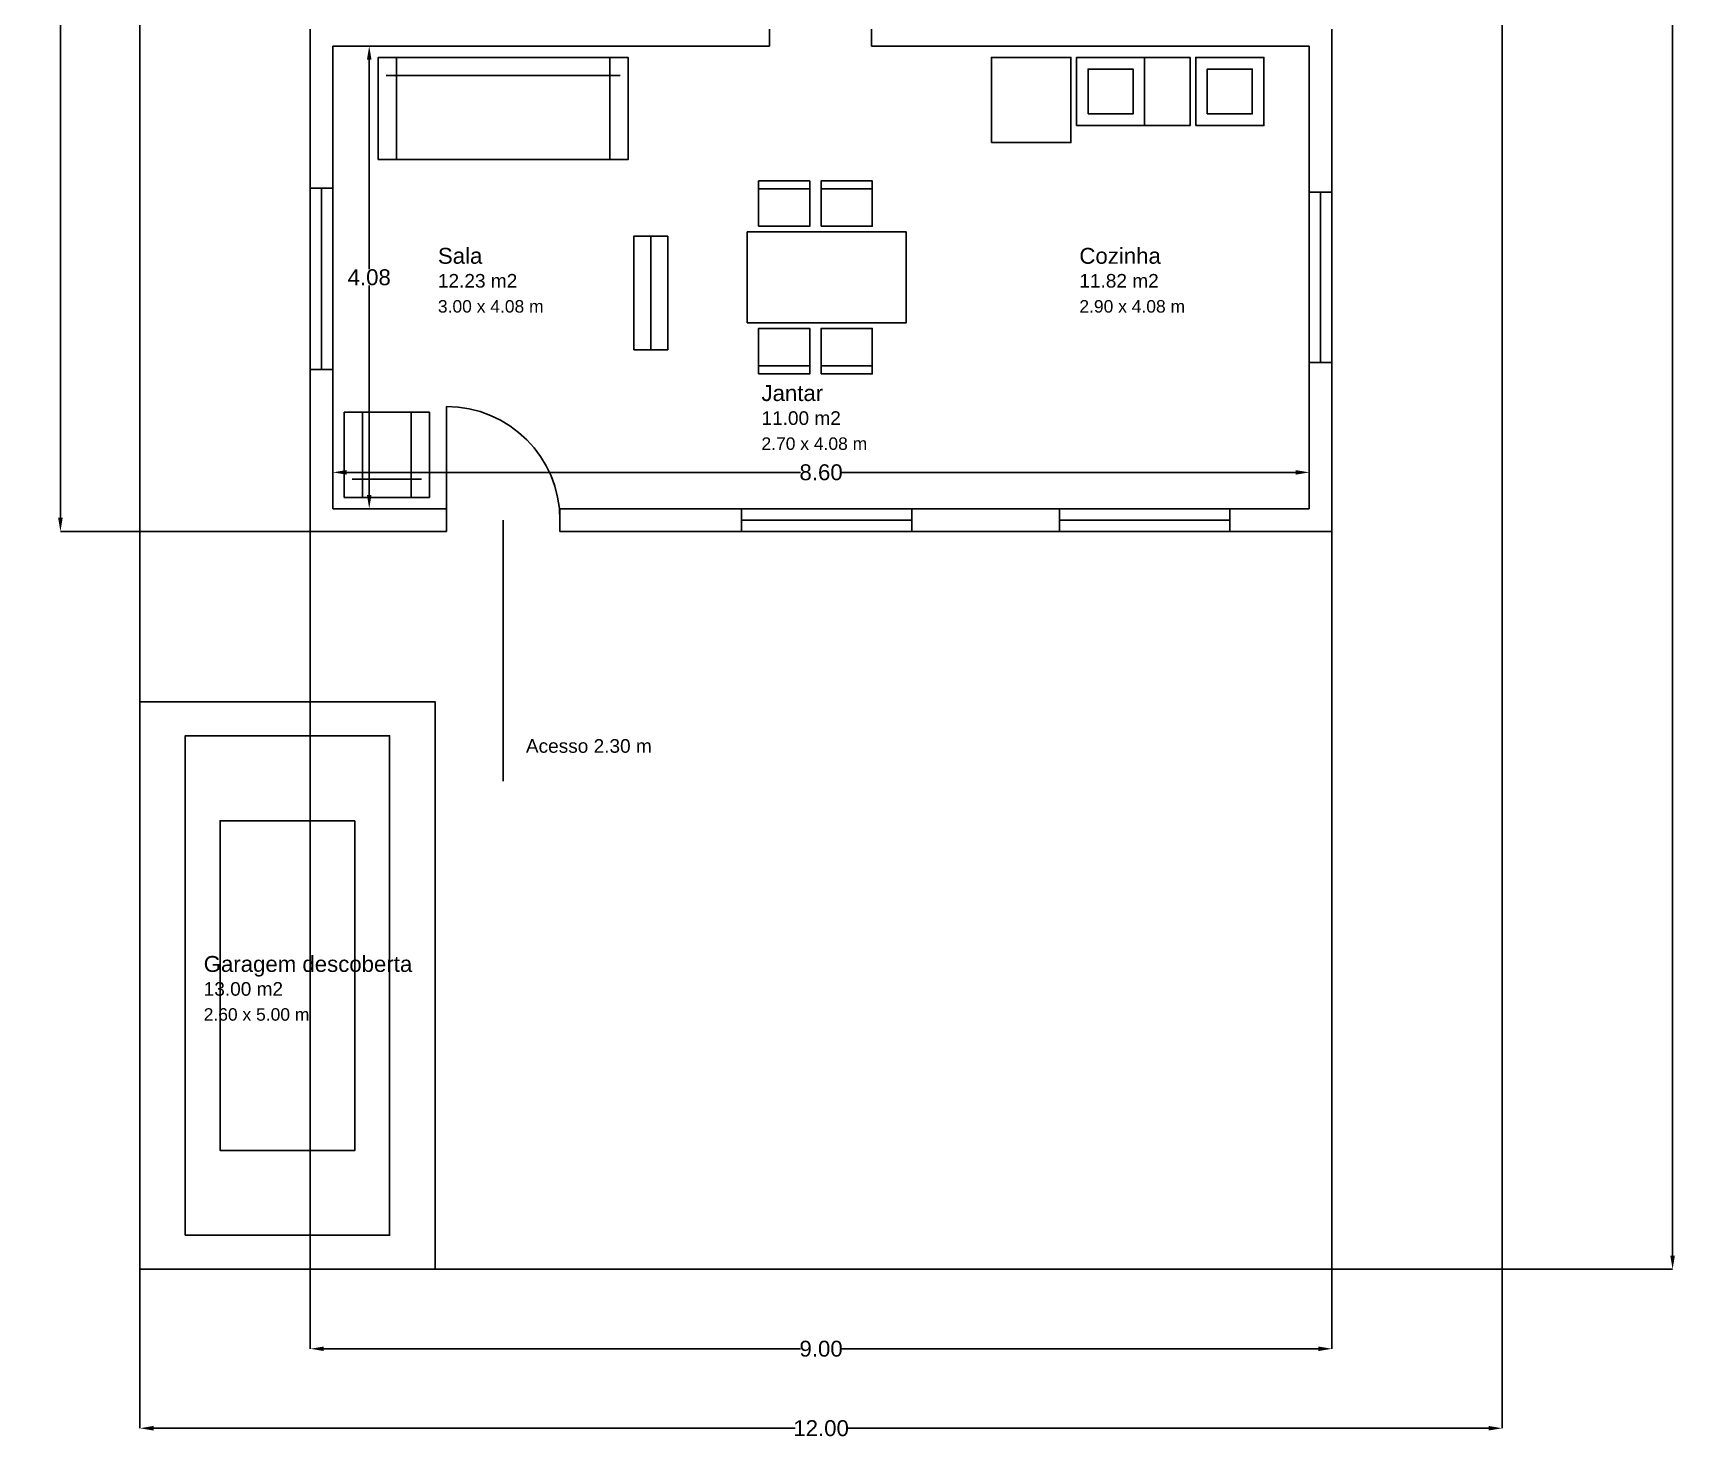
# Model space of a CAD drawing. Header units: millimetres. Extents: x -939 to 107086, y -1492 to 30295.
# Drawn here: x -939 to 13739, y -1492 to 10888 of the extents above; entities that cross this region are included whole.
import ezdxf

# ---------------------------------------------------------------- set-up
doc = ezdxf.new("R2010")
doc.units = ezdxf.units.MM
doc.header["$MEASUREMENT"] = 0
for name, color, linetype in [('CASA_ACESSO', 4, 'Continuous'), ('CASA_COTAS', 6, 'Continuous'), ('CASA_EXTERNO', 3, 'Continuous'), ('CASA_JANELAS', 4, 'Continuous'), ('CASA_LOTE', 8, 'Continuous'), ('CASA_MOVEIS', 3, 'Continuous'), ('CASA_PAREDES', 7, 'Continuous'), ('CASA_PORTAS', 2, 'Continuous'), ('CASA_TEXTOS', 7, 'Continuous')]:
    doc.layers.add(name, color=color, linetype=linetype)
doc.styles.get("Standard").update_dxf_attribs({"font": 'arial.ttf'})
doc.dimstyles.get("Standard").update_dxf_attribs({"dimtxt": 0.18, "dimasz": 0.18, "dimexe": 0.18, "dimexo": 0.0625, "dimgap": 0.09, "dimtad": 0, "dimtih": 1, "dimtoh": 1, "dimdec": 4, "dimzin": 0, "dimdsep": 46, "dimtxsty": 'Standard', "dimcen": 0.09, "dimadec": 0, "dimazin": 0, "dimtfac": 1, "dimtdec": 4, "dimtofl": 0, "dimtmove": 0, "dimatfit": 3, "dimfxl": 1, "dimtolj": 1, "dimtzin": 0, "dimarcsym": 0})

# ---------------------------------------------------------------- blocks, each defined once
blk = doc.blocks.new('*D1')
at = {"layer": 'CASA_COTAS', "color": 0, "lineweight": -2, "transparency": 16777216}
for p, q in [((1700, 6700), (1700, 7020)), ((1820, 7020), (5818, 7020)), ((10180, 7020), (6182, 7020)), ((10300, 6700), (10300, 7020))]:
    blk.add_line(p, q, dxfattribs=at)
at = {"layer": 'CASA_COTAS', "color": 0, "transparency": 16777216}
for points in [[(1820, 7040), (1820, 7000), (1700, 7020)], [(10180, 7040), (10180, 7000), (10300, 7020)]]:
    blk.add_solid(points, dxfattribs=at)
at = {"layer": 'Defpoints', "color": 0, "transparency": 16777216}
for p in [(10300, 7020), (1700, 6700), (10300, 6700)]:
    blk.add_point(p, dxfattribs=at)
at = {"layer": 'CASA_COTAS', "color": 0, "transparency": 16777216, "insert": (6000, 7020), "char_height": 140, "attachment_point": 5}
blk.add_mtext('\\A1;8.60', dxfattribs=at)
blk = doc.blocks.new('*D2')
at = {"layer": 'CASA_COTAS', "color": 0, "lineweight": -2, "transparency": 16777216}
for p, q in [((1700, 10775), (2020, 10775)), ((2020, 10655), (2020, 8809)), ((2020, 6820), (2020, 8666)), ((1700, 6700), (2020, 6700))]:
    blk.add_line(p, q, dxfattribs=at)
at = {"layer": 'CASA_COTAS', "color": 0, "transparency": 16777216}
for points in [[(2000, 10655), (2040, 10655), (2020, 10775)], [(2000, 6820), (2040, 6820), (2020, 6700)]]:
    blk.add_solid(points, dxfattribs=at)
at = {"layer": 'Defpoints', "color": 0, "transparency": 16777216}
for p in [(1700, 10775), (2020, 10775), (1700, 6700)]:
    blk.add_point(p, dxfattribs=at)
at = {"layer": 'CASA_COTAS', "color": 0, "transparency": 16777216, "insert": (2020, 8738), "char_height": 140, "attachment_point": 5}
blk.add_mtext('\\A1;4.08', dxfattribs=at)
blk = doc.blocks.new('*D14')
at = {"layer": 'CASA_COTAS', "color": 0, "lineweight": -2, "transparency": 16777216}
for p, q in [((1500, 6500), (1500, -700)), ((10500, 6500), (10500, -700)), ((1620, -700), (5818, -700)), ((10380, -700), (6182, -700))]:
    blk.add_line(p, q, dxfattribs=at)
at = {"layer": 'CASA_COTAS', "color": 0, "transparency": 16777216}
for points in [[(1620, -680), (1620, -720), (1500, -700)], [(10380, -680), (10380, -720), (10500, -700)]]:
    blk.add_solid(points, dxfattribs=at)
at = {"layer": 'Defpoints', "color": 0, "transparency": 16777216}
for p in [(1500, 6500), (10500, 6500), (10500, -700)]:
    blk.add_point(p, dxfattribs=at)
at = {"layer": 'CASA_COTAS', "color": 0, "transparency": 16777216, "insert": (6000, -700), "char_height": 140, "attachment_point": 5}
blk.add_mtext('\\A1;9.00', dxfattribs=at)
blk = doc.blocks.new('*D15')
at = {"layer": 'CASA_COTAS', "color": 0, "lineweight": -2, "transparency": 16777216}
for p, q in [((1500, 19900), (-700, 19900)), ((-700, 19780), (-700, 13272)), ((-700, 6620), (-700, 13128)), ((1500, 6500), (-700, 6500))]:
    blk.add_line(p, q, dxfattribs=at)
at = {"layer": 'CASA_COTAS', "color": 0, "transparency": 16777216}
for points in [[(-720, 19780), (-680, 19780), (-700, 19900)], [(-720, 6620), (-680, 6620), (-700, 6500)]]:
    blk.add_solid(points, dxfattribs=at)
at = {"layer": 'Defpoints', "color": 0, "transparency": 16777216}
for p in [(-700, 19900), (1500, 19900), (1500, 6500)]:
    blk.add_point(p, dxfattribs=at)
at = {"layer": 'CASA_COTAS', "color": 0, "transparency": 16777216, "insert": (-700, 13200), "char_height": 140, "attachment_point": 5}
blk.add_mtext('\\A1;13.40', dxfattribs=at)
blk = doc.blocks.new('*D16')
at = {"layer": 'CASA_COTAS', "color": 0, "lineweight": -2, "transparency": 16777216}
for p, q in [((0, 0), (0, -1400)), ((12000, 0), (12000, -1400)), ((120, -1400), (5771, -1400)), ((11880, -1400), (6229, -1400))]:
    blk.add_line(p, q, dxfattribs=at)
at = {"layer": 'CASA_COTAS', "color": 0, "transparency": 16777216}
for points in [[(120, -1380), (120, -1420), (0, -1400)], [(11880, -1380), (11880, -1420), (12000, -1400)]]:
    blk.add_solid(points, dxfattribs=at)
at = {"layer": 'Defpoints', "color": 0, "transparency": 16777216}
for p in [(0, 0), (12000, 0), (12000, -1400)]:
    blk.add_point(p, dxfattribs=at)
at = {"layer": 'CASA_COTAS', "color": 0, "transparency": 16777216, "insert": (6000, -1400), "char_height": 140, "attachment_point": 5}
blk.add_mtext('\\A1;12.00', dxfattribs=at)
blk = doc.blocks.new('*D17')
at = {"layer": 'CASA_COTAS', "color": 0, "lineweight": -2, "transparency": 16777216}
for p, q in [((12000, 30000), (13500, 30000)), ((13500, 29880), (13500, 15072)), ((13500, 120), (13500, 14928)), ((12000, 0), (13500, 0))]:
    blk.add_line(p, q, dxfattribs=at)
at = {"layer": 'CASA_COTAS', "color": 0, "transparency": 16777216}
for points in [[(13480, 29880), (13520, 29880), (13500, 30000)], [(13480, 120), (13520, 120), (13500, 0)]]:
    blk.add_solid(points, dxfattribs=at)
at = {"layer": 'Defpoints', "color": 0, "transparency": 16777216}
for p in [(12000, 30000), (13500, 30000), (12000, 0)]:
    blk.add_point(p, dxfattribs=at)
at = {"layer": 'CASA_COTAS', "color": 0, "transparency": 16777216, "insert": (13500, 15000), "char_height": 140, "attachment_point": 5}
blk.add_mtext('\\A1;30.00', dxfattribs=at)

msp = doc.modelspace()

# ---------------------------------------------------------------- linework, layer by layer
at = {"layer": 'CASA_ACESSO'}
msp.add_lwpolyline([(3200, 4300), (3200, 5900), (3200, 5900), (3200, 6600)], dxfattribs=at)
at = {"layer": 'CASA_EXTERNO'}
msp.add_lwpolyline([(0, 0), (2600, 0), (2600, 5000), (0, 5000)], close=True, dxfattribs=at)
at = {"layer": 'CASA_JANELAS'}
for p, q in [((1500, 7925), (1500, 9525)), ((1600, 7925), (1600, 9525)), ((1700, 7925), (1700, 9525)), ((10300, 7987.5), (10300, 9487.5)), ((10400, 7987.5), (10400, 9487.5)), ((10500, 7987.5), (10500, 9487.5)), ((5300, 6700), (6800, 6700)), ((8100, 6700), (9600, 6700)), ((5300, 6600), (6800, 6600)), ((5300, 6500), (6800, 6500)), ((8100, 6600), (9600, 6600)), ((8100, 6500), (9600, 6500))]:
    msp.add_line(p, q, dxfattribs=at)
at = {"layer": 'CASA_LOTE'}
msp.add_lwpolyline([(0, 0), (12000, 0), (12000, 30000), (0, 30000)], close=True, dxfattribs=at)
at = {"layer": 'CASA_MOVEIS'}
msp.add_line((4500, 8100), (4500, 9100), dxfattribs=at)
for points in [[(2100, 9775), (4300, 9775), (4300, 10675), (2100, 10675)], [(7500, 9925), (8200, 9925), (8200, 10675), (7500, 10675)], [(8250, 10075), (8850, 10075), (8850, 10675), (8250, 10675)], [(8850, 10075), (9250, 10075), (9250, 10675), (8850, 10675)], [(9300, 10075), (9900, 10075), (9900, 10675), (9300, 10675)], [(5450, 9187.5), (5900, 9187.5), (5900, 9587.5), (5450, 9587.5)], [(6000, 9187.5), (6450, 9187.5), (6450, 9587.5), (6000, 9587.5)], [(4350, 8100), (4650, 8100), (4650, 9100), (4350, 9100)], [(5350, 8337.5), (6750, 8337.5), (6750, 9137.5), (5350, 9137.5)], [(5450, 7887.5), (5900, 7887.5), (5900, 8287.5), (5450, 8287.5)], [(6000, 7887.5), (6450, 7887.5), (6450, 8287.5), (6000, 8287.5)], [(1800, 6800), (2550, 6800), (2550, 7550), (1800, 7550)], [(400, 300), (2200, 300), (2200, 4700), (400, 4700)]]:
    msp.add_lwpolyline(points, close=True, dxfattribs=at)
for points in [[(2260, 9775), (2260, 10675)], [(4140, 9775), (4140, 10675)], [(8352, 10177), (8748, 10177), (8748, 10573), (8352, 10573), (8352, 10177)], [(9402, 10177), (9798, 10177), (9798, 10573), (9402, 10573), (9402, 10177)], [(2170, 10515), (4230, 10515)], [(5450, 9517.5), (5900, 9517.5)], [(6000, 9517.5), (6450, 9517.5)], [(5450, 7957.5), (5900, 7957.5)], [(6000, 7957.5), (6450, 7957.5)], [(1960, 6800), (1960, 7550)], [(2390, 6800), (2390, 7550)], [(1870, 6960), (2480, 6960)], [(1894, 3952), (706, 3952), (706, 1048), (1894, 1048), (1894, 3952)]]:
    msp.add_lwpolyline(points, dxfattribs=at)
at = {"layer": 'CASA_PAREDES'}
for p, q in [((1500, 10850), (1500, 10925)), ((5545.189, 10850), (5545.189, 10925)), ((6445.189, 10850), (6445.189, 10925)), ((10500, 10850), (10500, 10925)), ((1500, 10850), (1500, 10850)), ((1500, 10775), (1500, 10850)), ((1500, 9525), (1500, 10775)), ((1500, 10775), (1500, 10775)), ((1700, 10775), (2700, 10775)), ((1700, 9525), (1700, 10775)), ((1700, 10775), (1700, 10775)), ((2700, 10775), (2722.594, 10775)), ((2722.594, 10775), (3700, 10775)), ((3700, 10775), (4222.594, 10775)), ((4222.594, 10775), (5245.189, 10775)), ((5245.189, 10775), (5245.189, 10775)), ((5245.189, 10775), (5300, 10775)), ((5300, 10775), (5395.189, 10775)), ((5395.189, 10775), (5395.189, 10775)), ((5395.189, 10775), (5545.189, 10775)), ((5545.189, 10775), (5545.189, 10850)), ((5545.189, 10850), (5545.189, 10850)), ((6445.189, 10775), (6445.189, 10850)), ((6445.189, 10850), (6445.189, 10850)), ((6445.189, 10775), (6595.189, 10775)), ((6595.189, 10775), (6595.189, 10775)), ((6595.189, 10775), (6745.189, 10775)), ((6745.189, 10775), (6745.189, 10775)), ((6745.189, 10775), (6800, 10775)), ((6800, 10775), (7545.189, 10775)), ((7545.189, 10775), (8100, 10775)), ((8100, 10775), (8345.189, 10775)), ((8345.189, 10775), (9145.189, 10775)), ((9145.189, 10775), (9145.189, 10775)), ((9145.189, 10775), (9345.189, 10775)), ((9345.189, 10775), (9345.189, 10775)), ((9345.189, 10775), (9600, 10775)), ((9600, 10775), (10300, 10775)), ((10300, 9525), (10300, 10775)), ((10300, 10775), (10300, 10775)), ((10500, 10850), (10500, 10850)), ((10500, 10775), (10500, 10850)), ((10500, 9525), (10500, 10775)), ((10500, 10775), (10500, 10775)), ((1500, 9525), (1700, 9525)), ((10300, 9487.5), (10300, 9525)), ((10300, 9487.5), (10500, 9487.5)), ((10500, 9487.5), (10500, 9525)), ((10300, 7925), (10300, 7987.5)), ((10300, 7987.5), (10500, 7987.5)), ((10500, 7925), (10500, 7987.5)), ((1500, 6700), (1500, 7925)), ((1500, 7925), (1700, 7925)), ((1700, 6700), (1700, 7925)), ((10300, 6700), (10300, 7925)), ((10500, 6700), (10500, 7925)), ((1500, 6600), (1500, 6700)), ((1500, 6700), (1500, 6700)), ((1700, 6700), (2700, 6700)), ((1700, 6700), (1700, 6700)), ((2700, 6600), (2700, 6700)), ((3700, 6600), (3700, 6700)), ((3700, 6700), (4222.594, 6700)), ((4222.594, 6700), (5245.189, 6700)), ((5245.189, 6700), (5245.189, 6700)), ((5245.189, 6700), (5300, 6700)), ((5300, 6600), (5300, 6700)), ((6800, 6600), (6800, 6700)), ((6800, 6700), (7545.189, 6700)), ((7545.189, 6700), (8100, 6700)), ((8100, 6600), (8100, 6700)), ((9600, 6600), (9600, 6700)), ((9600, 6700), (10300, 6700)), ((10300, 6700), (10300, 6700)), ((10500, 6600), (10500, 6700)), ((10500, 6700), (10500, 6700)), ((1500, 6500), (1500, 6600)), ((1500, 6600), (1500, 6600)), ((1500, 6500), (1700, 6500)), ((1700, 6500), (1700, 6500)), ((1700, 6500), (2700, 6500)), ((2700, 6500), (2700, 6600)), ((2700, 6600), (2700, 6600)), ((3700, 6500), (3700, 6600)), ((3700, 6600), (3700, 6600)), ((3700, 6500), (4222.594, 6500)), ((4222.594, 6500), (5245.189, 6500)), ((5245.189, 6500), (5245.189, 6500)), ((5245.189, 6500), (5300, 6500)), ((5300, 6500), (5300, 6600)), ((5300, 6600), (5300, 6600)), ((6800, 6500), (6800, 6600)), ((6800, 6600), (6800, 6600)), ((6800, 6500), (7545.189, 6500)), ((7545.189, 6500), (8100, 6500)), ((8100, 6500), (8100, 6600)), ((8100, 6600), (8100, 6600)), ((9600, 6500), (9600, 6600)), ((9600, 6600), (9600, 6600)), ((9600, 6500), (10300, 6500)), ((10300, 6500), (10300, 6500)), ((10300, 6500), (10500, 6500)), ((10500, 6500), (10500, 6600)), ((10500, 6600), (10500, 6600))]:
    msp.add_line(p, q, dxfattribs=at)
at = {"layer": 'CASA_PORTAS'}
msp.add_line((2700, 6600), (2700, 7600), dxfattribs=at)
msp.add_arc((2700, 6600), 1000, 0, 90, dxfattribs=at)

# ---------------------------------------------------------------- texts
at = {"layer": 'CASA_TEXTOS'}
for s, height, p in [('Sala', 140, (2625, 8857.5)), ('Cozinha', 140, (8275, 8857.5)), ('12.23 m2', 120, (2625, 8647.5)), ('11.82 m2', 120, (8275, 8647.5)), ('3.00 x 4.08 m', 110, (2625, 8427.5)), ('2.90 x 4.08 m', 110, (8275, 8427.5)), ('Jantar', 140, (5475, 7648.25)), ('11.00 m2', 120, (5475, 7438.25)), ('2.70 x 4.08 m', 110, (5475, 7218.25)), ('Acesso 2.30 m', 120, (3400, 4550)), ('Garagem descoberta', 140, (562, 2620)), ('13.00 m2', 120, (562, 2410)), ('2.60 x 5.00 m', 110, (562, 2190))]:
    msp.add_text(s, height=height, dxfattribs=at).set_placement(p)

# ---------------------------------------------------------------- dimensions: what is measured, and where the dimension line sits
at = {"layer": 'CASA_COTAS'}
for base, p1, p2, picture, middle in [((13500, 30000), (12000, 0), (12000, 30000), '*D17', (13500, 15000)), ((-700, 19900), (1500, 6500), (1500, 19900), '*D15', (-700, 13200)), ((2020, 10775), (1700, 6700), (1700, 10775), '*D2', (2020, 8737.5))]:
    dim = msp.add_linear_dim(base=base, p1=p1, p2=p2, angle=90, dimstyle='Standard', override={"dimtxt": 140, "dimasz": 120, "dimdec": 2, "dimlfac": 0.001, "dimpost": '<>'}, dxfattribs=at)
    dim.commit()
    dim.dimension.update_dxf_attribs({"geometry": picture, "text_midpoint": middle})
for base, p1, p2, picture, middle in [((10300, 7020), (1700, 6700), (10300, 6700), '*D1', (6000, 7020)), ((10500, -700), (1500, 6500), (10500, 6500), '*D14', (6000, -700)), ((12000, -1400), (0, 0), (12000, 0), '*D16', (6000, -1400))]:
    dim = msp.add_linear_dim(base=base, p1=p1, p2=p2, dimstyle='Standard', override={"dimtxt": 140, "dimasz": 120, "dimdec": 2, "dimlfac": 0.001, "dimpost": '<>'}, dxfattribs=at)
    dim.commit()
    dim.dimension.update_dxf_attribs({"geometry": picture, "text_midpoint": middle})

doc.saveas('drawing.dxf')
